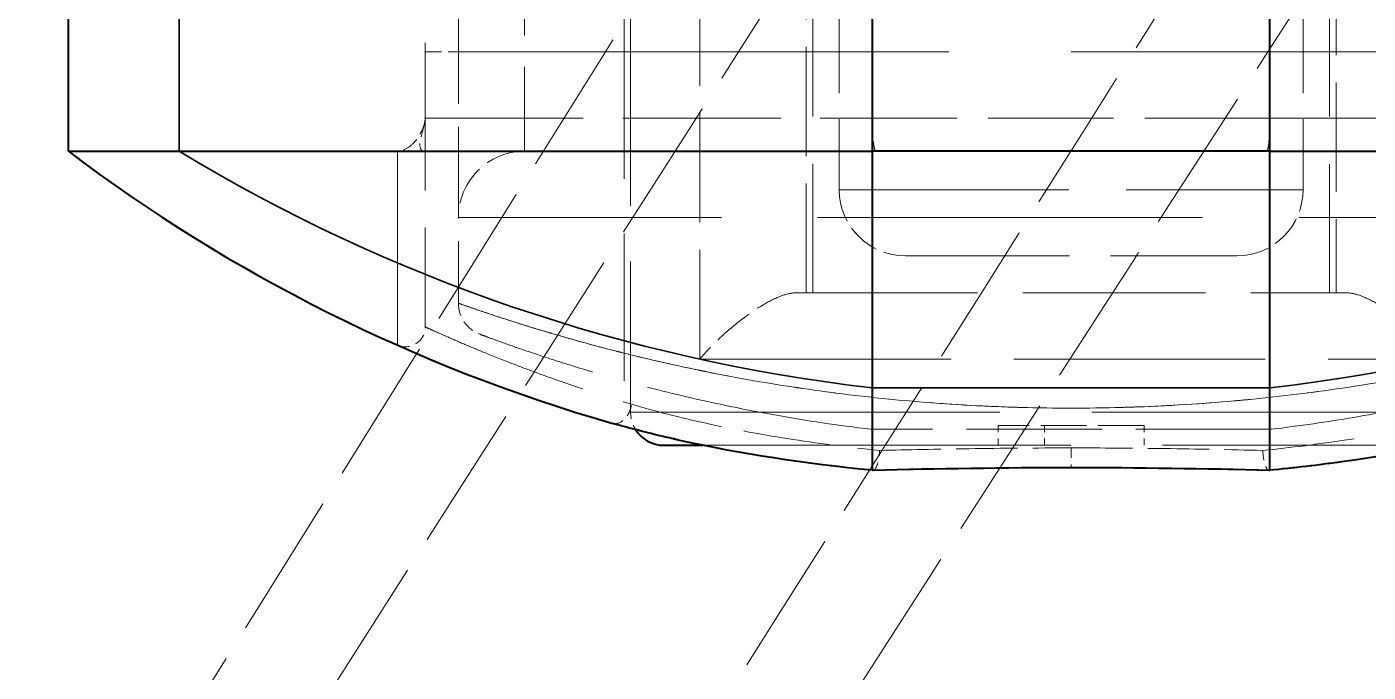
# Model space of a CAD drawing. Header units: millimetres. Extents: x 0 to 2523, y 0 to 1782.
# Drawn here: x 854.26 to 874.51, y 1362.9 to 1372.64 of the extents above; entities that cross this region are included whole.
import ezdxf

# ---------------------------------------------------------------- set-up
doc = ezdxf.new("R2010")
doc.units = ezdxf.units.MM
doc.header["$LTSCALE"] = 3
doc.linetypes.add('DASHED', pattern=[0.2067, 0.1654, -0.0413])
for name, color, linetype, lineweight in [('가려진 것(ISO)', 2, 'DASHED', 18), ('가려진 좁은 것(ISO)', 2, 'DASHED', 18), ('가시적인 것(ISO)', 3, 'Continuous', 40), ('가시적인 좁은 것(ISO)', 3, 'Continuous', 35)]:
    doc.layers.add(name, color=color, linetype=linetype, lineweight=lineweight)

msp = doc.modelspace()

# ---------------------------------------------------------------- linework, layer by layer
at = {"layer": '가려진 것(ISO)', "ltscale": 6.645207}
msp.add_line((863.2766, 1377.7639), (863.2766, 1367.2972), dxfattribs=at)
at = {"layer": '가려진 것(ISO)', "ltscale": 5.801961}
for p, q in [((866.1266, 1377.7639), (866.1266, 1368.6254)), ((873.9266, 1377.7639), (873.9266, 1368.6254))]:
    msp.add_line(p, q, dxfattribs=at)
at = {"layer": '가려진 것(ISO)', "ltscale": 6.793318}
msp.add_line((863.3766, 1377.5254), (863.3766, 1366.8254), dxfattribs=at)
at = {"layer": '가려진 것(ISO)', "ltscale": 4.48956}
msp.add_line((860.2766, 1375.183), (860.2766, 1368.1116), dxfattribs=at)
at = {"layer": '가려진 것(ISO)', "ltscale": 3.174394}
for p, q in [((866.5266, 1375.183), (866.5266, 1370.183)), ((873.5266, 1375.183), (873.5266, 1370.183))]:
    msp.add_line(p, q, dxfattribs=at)
at = {"layer": '가려진 것(ISO)', "ltscale": 3.325855}
for p, q in [((866.0266, 1368.6254), (866.0266, 1373.8639)), ((874.0266, 1373.8639), (874.0266, 1368.6254))]:
    msp.add_line(p, q, dxfattribs=at)
at = {"layer": '가려진 것(ISO)', "ltscale": 2.789829}
msp.add_line((860.7766, 1372.8639), (860.7766, 1368.4696), dxfattribs=at)
at = {"layer": '가려진 것(ISO)', "ltscale": 4.986384}
msp.add_line((867.5266, 1369.183), (872.5266, 1369.183), dxfattribs=at)
at = {"layer": '가려진 것(ISO)', "ltscale": 5.550123}
msp.add_line((865.8573, 1368.6254), (874.1959, 1368.6254), dxfattribs=at)
at = {"layer": '가려진 것(ISO)', "ltscale": 0.19037}
for p, q in [((868.9266, 1366.3254), (868.9266, 1366.6254)), ((869.6266, 1366.3254), (869.6266, 1366.6254)), ((871.1266, 1366.3254), (871.1266, 1366.6254))]:
    msp.add_line(p, q, dxfattribs=at)
at = {"layer": '가려진 것(ISO)', "ltscale": 1.396677}
msp.add_line((871.1266, 1366.6254), (868.9266, 1366.6254), dxfattribs=at)
at = {"layer": '가려진 것(ISO)', "ltscale": 11.188352}
msp.add_line((864.4689, 1366.3254), (875.5832, 1366.3254), dxfattribs=at)
at = {"layer": '가려진 것(ISO)', "ltscale": 1.21262}
msp.add_arc((861.7766, 1369.7639), 1, 90, 180, dxfattribs=at)
at = {"layer": '가려진 것(ISO)', "ltscale": 0.997197}
for centre, start, end in [((867.5266, 1370.183), 180, 270), ((872.5266, 1370.183), 270, 0)]:
    msp.add_arc(centre, 1, start, end, dxfattribs=at)
at = {"layer": '가려진 것(ISO)', "ltscale": 0.384917}
msp.add_arc((861.2766, 1368.4696), 0.5, 180, 249.49092, dxfattribs=at)
at = {"layer": '가려진 것(ISO)', "ltscale": 0.378595}
msp.add_arc((859.9766, 1368.1116), 0.3, 246.08347, 0, dxfattribs=at)
at = {"layer": '가려진 것(ISO)', "ltscale": 0.176455}
msp.add_arc((863.8766, 1366.8254), 0.5, 180, 211.86607, dxfattribs=at)
at = {"layer": '가려진 것(ISO)', "ltscale": 0.163273}
msp.add_ellipse((859.9601, 1370.7639), major_axis=(0.3165, 0), ratio=0.00001, start_param=5.877855, end_param=6.2826037, dxfattribs=at)
at = {"layer": '가려진 것(ISO)', "ltscale": 4.440121}
for points, weights in [([(866.0266, 1377.1139), (765.9524, 1217.0563), (866.0266, 1373.8639)], [2.18606992019, 2.18606992019, 1.55453860991]), ([(874.0266, 1373.8639), (773.0279, 1217.0563), (874.0266, 1377.1139)], [1.55453860991, 2.18606992019, 2.18606992019])]:
    msp.add_rational_spline(points, weights, degree=2, dxfattribs=at)
at = {"layer": '가려진 것(ISO)', "ltscale": 0.513669}
msp.add_open_spline([(860.2755, 1371.2639), (860.272, 1371.2127), (860.2594, 1371.1584), (860.2279, 1371.0771), (860.2154, 1371.0507), (860.1802, 1370.9869), (860.1553, 1370.951), (860.0873, 1370.8712), (860.0404, 1370.8311), (859.944, 1370.7773), (859.8975, 1370.7639), (859.8549, 1370.7639)], degree=3, knots=[-0.070781201, -0.070781201, -0.070781201, -0.070781201, -0.055461964, -0.055461964, -0.047642977, -0.047642977, -0.035476886, -0.035476886, -0.017217394, -0.017217394, -0.000001042, -0.000001042, -0.000001042, -0.000001042], dxfattribs=at)
at = {"layer": '가려진 것(ISO)', "ltscale": 0.584265}
msp.add_open_spline([(860.2755, 1371.2639), (860.2737, 1371.237), (860.2696, 1371.2105), (860.2592, 1371.1573), (860.2526, 1371.1303), (860.2323, 1371.0518), (860.217, 1371.0002), (860.1973, 1370.9069), (860.1903, 1370.8519), (860.2135, 1370.779), (860.2341, 1370.7639), (860.251, 1370.7639)], degree=3, knots=[0.000001, 0.000001, 0.000001, 0.000001, 0.008116123, 0.008116123, 0.017280138, 0.017280138, 0.036812418, 0.036812418, 0.056177073, 0.056177073, 0.072028344, 0.072028344, 0.072028344, 0.072028344], dxfattribs=at)
at = {"layer": '가려진 것(ISO)', "ltscale": 0.499799}
msp.add_open_spline([(867.0266, 1371.2639), (867.0266, 1371.1993), (867.0278, 1371.1344), (867.0303, 1371.0739), (867.0328, 1371.0134), (867.0365, 1370.9575), (867.0412, 1370.9108), (867.0459, 1370.8642), (867.0515, 1370.8269), (867.0576, 1370.8019), (867.0637, 1370.7768), (867.0704, 1370.7639), (867.077, 1370.7639)], degree=3, knots=[0, 0, 0, 0, 0.25, 0.25, 0.25, 0.5, 0.5, 0.5, 0.75, 0.75, 0.75, 1, 1, 1, 1], dxfattribs=at)
at = {"layer": '가려진 것(ISO)', "ltscale": 0.499819}
msp.add_open_spline([(872.9762, 1370.7639), (872.9763, 1370.7639), (872.9764, 1370.7639), (872.9832, 1370.7644), (872.9899, 1370.7779), (873.002, 1370.8289), (873.0074, 1370.8653), (873.0165, 1370.9563), (873.0202, 1371.0102), (873.024, 1371.1011), (873.025, 1371.134), (873.0263, 1371.1994), (873.0266, 1371.2316), (873.0266, 1371.2639)], degree=3, knots=[-0.000365871, -0.000365871, -0.000365871, -0.000365871, 0, 0, 0.019901046, 0.019901046, 0.039258889, 0.039258889, 0.058579585, 0.058579585, 0.068886192, 0.068886192, 0.078580299, 0.078580299, 0.078580299, 0.078580299], dxfattribs=at)
at = {"layer": '가려진 것(ISO)', "ltscale": 1.243258}
for points, knots in [([(865.8573, 1368.6254), (865.8526, 1368.6254), (865.8478, 1368.6252), (865.7882, 1368.6227), (865.7236, 1368.607), (865.5687, 1368.5492), (865.478, 1368.5039), (865.2637, 1368.3784), (865.1393, 1368.2918), (864.9109, 1368.1136), (864.8051, 1368.0219), (864.6042, 1367.8306), (864.509, 1367.73), (864.423, 1367.6283), (864.4218, 1367.6268), (864.4205, 1367.6254)], [-0.19610765, -0.19610765, -0.19610765, -0.19610765, -0.19355647, -0.19355647, -0.16478853, -0.16478853, -0.13089559, -0.13089559, -0.08571649, -0.08571649, -0.04378836, -0.04378836, 0, 0, 0.00064711, 0.00064711, 0.00064711, 0.00064711]), ([(874.1959, 1368.6254), (874.2006, 1368.6254), (874.2053, 1368.6252), (874.265, 1368.6227), (874.3295, 1368.607), (874.4845, 1368.5492), (874.5751, 1368.5039), (874.7895, 1368.3784), (874.9139, 1368.2918), (875.1422, 1368.1136), (875.2481, 1368.0219), (875.4489, 1367.8306), (875.5442, 1367.73), (875.6301, 1367.6283), (875.6314, 1367.6268), (875.6326, 1367.6254)], [0.20963423, 0.20963423, 0.20963423, 0.20963423, 0.21275224, 0.21275224, 0.24791191, 0.24791191, 0.28933525, 0.28933525, 0.34455235, 0.34455235, 0.39579616, 0.39579616, 0.44931352, 0.44931352, 0.45010441, 0.45010441, 0.45010441, 0.45010441])]:
    msp.add_open_spline(points, degree=3, knots=knots, dxfattribs=at)
at = {"layer": '가려진 것(ISO)', "ltscale": 6.926021}
msp.add_open_spline([(867.0036, 1366.5667), (866.504, 1366.6264), (866.0309, 1366.6977), (865.5767, 1366.7783), (865.1225, 1366.8589), (864.6873, 1366.9492), (864.2917, 1367.0406), (863.8961, 1367.132), (863.5401, 1367.2242), (863.2296, 1367.3101), (862.9192, 1367.3961), (862.6543, 1367.4756), (862.4294, 1367.5458), (862.2046, 1367.6161), (862.0197, 1367.6771), (861.8657, 1367.7292), (861.7117, 1367.7813), (861.5885, 1367.8245), (861.4893, 1367.8598), (861.39, 1367.8951), (861.3148, 1367.9225), (861.2578, 1367.9434), (861.2009, 1367.9643), (861.1621, 1367.9787), (861.1372, 1367.988), (861.1123, 1367.9972), (861.1014, 1368.0013), (861.1014, 1368.0013)], degree=3, knots=[0, 0, 0, 0, 0.1111111, 0.1111111, 0.1111111, 0.2222222, 0.2222222, 0.2222222, 0.3333333, 0.3333333, 0.3333333, 0.4444444, 0.4444444, 0.4444444, 0.5555556, 0.5555556, 0.5555556, 0.6666667, 0.6666667, 0.6666667, 0.7777778, 0.7777778, 0.7777778, 0.8888889, 0.8888889, 0.8888889, 1, 1, 1, 1], dxfattribs=at)
at = {"layer": '가려진 것(ISO)', "ltscale": 6.925572}
msp.add_open_spline([(873.0495, 1366.5666), (873.4802, 1366.6181), (873.8957, 1366.6789), (874.2956, 1366.7469), (874.6956, 1366.8149), (875.0799, 1366.8901), (875.4427, 1366.9691), (875.8055, 1367.048), (876.1469, 1367.1306), (876.4627, 1367.2131), (876.7784, 1367.2955), (877.0686, 1367.3778), (877.3299, 1367.456), (877.5913, 1367.5342), (877.8238, 1367.6083), (878.0261, 1367.6752), (878.2283, 1367.7421), (878.4002, 1367.8018), (878.538, 1367.8506), (878.6758, 1367.8995), (878.7795, 1367.9375), (878.8479, 1367.9627), (878.9164, 1367.988), (878.9495, 1368.0005), (878.9533, 1368.0019)], degree=3, knots=[0, 0, 0, 0, 0.125, 0.125, 0.125, 0.25, 0.25, 0.25, 0.375, 0.375, 0.375, 0.5, 0.5, 0.5, 0.625, 0.625, 0.625, 0.75, 0.75, 0.75, 0.875, 0.875, 0.875, 1, 1, 1, 1], dxfattribs=at)
at = {"layer": '가려진 것(ISO)', "ltscale": 4.123487}
msp.add_open_spline([(873.0495, 1366.5667), (873.0453, 1366.5667), (873.0389, 1366.5667), (873.0092, 1366.5667), (872.9731, 1366.5667), (872.9309, 1366.5667), (872.8832, 1366.5667), (872.8295, 1366.5667), (872.7692, 1366.5667), (872.7021, 1366.5667), (872.6279, 1366.5667), (872.5473, 1366.5667), (872.4605, 1366.5667), (872.3656, 1366.5667), (872.2628, 1366.5667), (872.1518, 1366.5667), (872.0326, 1366.5667), (871.905, 1366.5667), (871.7689, 1366.5667), (871.6241, 1366.5667), (871.4707, 1366.5667), (871.3087, 1366.5667), (871.1381, 1366.5667), (870.959, 1366.5667), (870.7717, 1366.5667), (870.5757, 1366.5667), (870.373, 1366.5667), (870.1652, 1366.5667), (869.9543, 1366.5667), (869.742, 1366.5667), (869.5302, 1366.5667), (869.3208, 1366.5667), (869.1155, 1366.5667), (868.9161, 1366.5667), (868.7245, 1366.5667), (868.5421, 1366.5667), (868.3706, 1366.5667), (868.2115, 1366.5667), (868.0657, 1366.5667), (867.9322, 1366.5667), (867.8105, 1366.5667), (867.6998, 1366.5667), (867.5993, 1366.5667), (867.5088, 1366.5667), (867.4257, 1366.5667), (867.3499, 1366.5667), (867.282, 1366.5667), (867.2217, 1366.5667), (867.1683, 1366.5667), (867.1212, 1366.5667), (867.0797, 1366.5667), (867.044, 1366.5667), (867.0146, 1366.5666), (867.0036, 1366.5667), (867.0036, 1366.5667)], degree=3, dxfattribs=at)
at = {"layer": '가려진 것(ISO)', "ltscale": 0.297944}
msp.add_open_spline([(867.0355, 1365.9474), (867.0492, 1365.9479), (867.0632, 1365.9589), (867.0757, 1365.9794), (867.0909, 1366.0045), (867.1043, 1366.0423), (867.1144, 1366.0891), (867.1245, 1366.1359), (867.1312, 1366.1915), (867.1337, 1366.2476)], degree=3, knots=[0.0595267, 0.0595267, 0.0595267, 0.0595267, 0.33333333, 0.33333333, 0.33333333, 0.66666667, 0.66666667, 0.66666667, 1, 1, 1, 1], dxfattribs=at)
at = {"layer": '가려진 것(ISO)', "ltscale": 0.297934}
msp.add_open_spline([(872.9195, 1366.2476), (872.9218, 1366.1915), (872.9284, 1366.1358), (872.9385, 1366.0891), (872.9486, 1366.0423), (872.9621, 1366.0045), (872.9774, 1365.9794), (872.99, 1365.9589), (873.004, 1365.9479), (873.0176, 1365.9474)], degree=3, knots=[0, 0, 0, 0, 0.33333333, 0.33333333, 0.33333333, 0.66666667, 0.66666667, 0.66666667, 0.94044837, 0.94044837, 0.94044837, 0.94044837], dxfattribs=at)
at = {"layer": '가려진 것(ISO)', "ltscale": 0.000331076}
msp.add_open_spline([(867.0266, 1365.9485), (867.0267, 1365.9485), (867.0268, 1365.9485), (867.0268, 1365.9484)], degree=3, dxfattribs=at)
at = {"layer": '가려진 것(ISO)', "ltscale": 0.000281653}
msp.add_open_spline([(873.0264, 1365.9484), (873.0264, 1365.9485), (873.0265, 1365.9485), (873.0265, 1365.9485)], degree=3, dxfattribs=at)
at = {"layer": '가려진 좁은 것(ISO)', "ltscale": 3.809293}
msp.add_line((861.7766, 1376.7639), (861.7766, 1370.7639), dxfattribs=at)
at = {"layer": '가려진 좁은 것(ISO)', "ltscale": 3.325855}
msp.add_line((864.4205, 1367.6254), (864.4205, 1372.8639), dxfattribs=at)
at = {"layer": '가려진 좁은 것(ISO)', "ltscale": 0.498548}
msp.add_line((860.2766, 1372.2639), (860.7766, 1372.2639), dxfattribs=at)
at = {"layer": '가려진 좁은 것(ISO)', "ltscale": 14.916949}
msp.add_line((860.7766, 1372.2639), (879.2766, 1372.2639), dxfattribs=at)
at = {"layer": '가려진 좁은 것(ISO)', "ltscale": 3.809296}
msp.add_line((873.0266, 1371.2639), (867.0266, 1371.2639), dxfattribs=at)
at = {"layer": '가려진 좁은 것(ISO)', "ltscale": 7.355736}
msp.add_line((859.8549, 1370.7639), (859.8549, 1367.8373), dxfattribs=at)
at = {"layer": '가려진 좁은 것(ISO)', "ltscale": 6.980978}
msp.add_line((866.5266, 1370.183), (873.5266, 1370.183), dxfattribs=at)
at = {"layer": '가려진 좁은 것(ISO)', "ltscale": 11.715744}
msp.add_line((879.2766, 1369.7639), (860.7766, 1369.7639), dxfattribs=at)
at = {"layer": '가려진 좁은 것(ISO)', "ltscale": 7.647462}
msp.add_line((864.4205, 1367.6254), (875.6326, 1367.6254), dxfattribs=at)
at = {"layer": '가려진 좁은 것(ISO)', "ltscale": 11.230227}
msp.add_line((863.3766, 1366.8254), (876.6766, 1366.8254), dxfattribs=at)
at = {"layer": '가려진 좁은 것(ISO)', "ltscale": 0.335054}
msp.add_ellipse((863.1882, 1366.9449), major_axis=(-0.0828, -0.2884), ratio=0.6658707, start_param=0, end_param=1.7596167, dxfattribs=at)
at = {"layer": '가려진 좁은 것(ISO)', "ltscale": 0.299089}
msp.add_ellipse((870.0278, 1366.2854), major_axis=(0, -0.3), ratio=0.0001228, start_param=4.712389, end_param=6.2831853, dxfattribs=at)
at = {"layer": '가려진 좁은 것(ISO)', "ltscale": 4.808495}
msp.add_open_spline([(860.2755, 1371.2639), (860.6156, 1371.2639), (861.4495, 1371.2639), (862.9217, 1371.2639), (864.8209, 1371.2639), (866.2438, 1371.2639), (867.0266, 1371.2639)], degree=3, knots=[0, 0, 0, 0, 0.1760545, 0.416339, 0.6834329, 1, 1, 1, 1], dxfattribs=at)
at = {"layer": '가려진 좁은 것(ISO)', "ltscale": 4.808488}
msp.add_open_spline([(873.0266, 1371.2639), (873.2326, 1371.2639), (873.4378, 1371.2639), (873.642, 1371.2639), (874.2607, 1371.2639), (874.8705, 1371.2639), (875.4654, 1371.2639), (876.0487, 1371.2639), (876.6177, 1371.2639), (877.1686, 1371.2639), (877.256, 1371.2639), (877.343, 1371.2639), (877.4295, 1371.2639), (877.8714, 1371.2639), (878.3008, 1371.2639), (878.7157, 1371.2639), (878.9708, 1371.2639), (879.2204, 1371.2639), (879.464, 1371.2639), (879.5697, 1371.2639), (879.6742, 1371.2639), (879.7776, 1371.2639)], degree=3, knots=[0.00000121, 0.00000121, 0.00000121, 0.00000121, 0.08329846, 0.08329846, 0.08329846, 0.33567302, 0.33567302, 0.33567302, 0.58314297, 0.58314297, 0.58314297, 0.62242524, 0.62242524, 0.62242524, 0.82308864, 0.82308864, 0.82308864, 0.94647487, 0.94647487, 0.94647487, 1, 1, 1, 1], dxfattribs=at)
at = {"layer": '가려진 좁은 것(ISO)', "ltscale": 11.800974}
msp.add_open_spline([(879.2766, 1368.4695), (879.2766, 1368.4694), (879.2264, 1368.4516), (879.1245, 1368.4163), (879.0227, 1368.381), (878.8691, 1368.3282), (878.6635, 1368.2608), (878.4579, 1368.1934), (878.1997, 1368.1115), (877.8942, 1368.0213), (877.5887, 1367.9311), (877.2359, 1367.8327), (876.8456, 1367.734), (876.4552, 1367.6353), (876.0275, 1367.5363), (875.5716, 1367.4437), (875.1158, 1367.3511), (874.632, 1367.2648), (874.1282, 1367.1899), (873.6245, 1367.115), (873.1009, 1367.0513), (872.5637, 1367.0023), (872.0265, 1366.9532), (871.4757, 1366.9187), (870.9189, 1366.9009), (870.3621, 1366.8831), (869.7992, 1366.882), (869.2397, 1366.8978), (868.6803, 1366.9135), (868.1241, 1366.9462), (867.5794, 1366.9942), (867.0348, 1367.0421), (866.5016, 1367.1053), (865.9879, 1367.1806), (865.4741, 1367.2559), (864.98, 1367.3432), (864.5229, 1367.4353), (864.0658, 1367.5274), (863.6459, 1367.6243), (863.2792, 1367.716), (862.9125, 1367.8077), (862.5981, 1367.8941), (862.3321, 1367.9708), (862.0661, 1368.0475), (861.8481, 1368.1144), (861.667, 1368.1716), (861.4858, 1368.2288), (861.3416, 1368.2763), (861.2258, 1368.315), (861.1101, 1368.3538), (861.0227, 1368.3837), (860.9568, 1368.4066), (860.8908, 1368.4294), (860.8462, 1368.4451), (860.8176, 1368.4551), (860.789, 1368.4652), (860.7766, 1368.4696), (860.7766, 1368.4696)], degree=3, knots=[0, 0, 0, 0, 0.0526316, 0.0526316, 0.0526316, 0.1052632, 0.1052632, 0.1052632, 0.1578947, 0.1578947, 0.1578947, 0.2105263, 0.2105263, 0.2105263, 0.2631579, 0.2631579, 0.2631579, 0.3157895, 0.3157895, 0.3157895, 0.3684211, 0.3684211, 0.3684211, 0.4210526, 0.4210526, 0.4210526, 0.4736842, 0.4736842, 0.4736842, 0.5263158, 0.5263158, 0.5263158, 0.5789474, 0.5789474, 0.5789474, 0.6315789, 0.6315789, 0.6315789, 0.6842105, 0.6842105, 0.6842105, 0.7368421, 0.7368421, 0.7368421, 0.7894737, 0.7894737, 0.7894737, 0.8421053, 0.8421053, 0.8421053, 0.8947368, 0.8947368, 0.8947368, 0.9473684, 0.9473684, 0.9473684, 1, 1, 1, 1], dxfattribs=at)
at = {"layer": '가려진 좁은 것(ISO)', "ltscale": 11.800929}
msp.add_open_spline([(860.7766, 1368.4696), (860.7766, 1368.4696), (860.8263, 1368.4519), (860.9271, 1368.4169), (860.9286, 1368.4163), (860.9301, 1368.4158), (860.9317, 1368.4153), (861.0325, 1368.3803), (861.1831, 1368.3285), (861.3833, 1368.2629), (861.3894, 1368.2609), (861.3955, 1368.2589), (861.4017, 1368.2569), (861.6018, 1368.1914), (861.8501, 1368.1127), (862.1412, 1368.0266), (862.1547, 1368.0226), (862.1683, 1368.0186), (862.182, 1368.0145), (862.4724, 1367.9291), (862.8039, 1367.8367), (863.1685, 1367.7439), (863.1914, 1367.7381), (863.2145, 1367.7323), (863.2377, 1367.7264), (863.6005, 1367.6351), (863.9948, 1367.5438), (864.4148, 1367.4573), (864.4484, 1367.4504), (864.4822, 1367.4435), (864.5162, 1367.4367), (864.9334, 1367.3524), (865.3751, 1367.2733), (865.8381, 1367.2029), (865.8833, 1367.1961), (865.9287, 1367.1893), (865.9743, 1367.1826), (866.4338, 1367.1151), (866.9134, 1367.0565), (867.4061, 1367.01), (867.4631, 1367.0046), (867.5203, 1366.9994), (867.5777, 1366.9943), (868.0652, 1366.9514), (868.5647, 1366.9204), (869.0701, 1366.903), (869.1381, 1366.9007), (869.2063, 1366.8986), (869.2745, 1366.8968), (869.7728, 1366.8834), (870.2762, 1366.8832), (870.779, 1366.8968), (870.8563, 1366.8989), (870.9337, 1366.9013), (871.011, 1366.904), (871.5049, 1366.9215), (871.9972, 1366.9521), (872.4815, 1366.9949), (872.5657, 1367.0023), (872.6497, 1367.0101), (872.7334, 1367.0183), (873.2064, 1367.0644), (873.6704, 1367.122), (874.118, 1367.1884), (874.205, 1367.2013), (874.2914, 1367.2145), (874.377, 1367.2281), (874.8102, 1367.2965), (875.2258, 1367.3728), (875.6164, 1367.4528), (875.7008, 1367.4701), (875.784, 1367.4876), (875.8659, 1367.5052), (876.2386, 1367.5851), (876.586, 1367.6677), (876.9038, 1367.7488), (876.9796, 1367.7682), (877.0537, 1367.7874), (877.1261, 1367.8065), (877.4239, 1367.8852), (877.6927, 1367.9615), (877.9304, 1368.032), (877.9927, 1368.0505), (878.0529, 1368.0686), (878.1109, 1368.0863), (878.3282, 1368.1524), (878.5156, 1368.2123), (878.6728, 1368.2638), (878.7178, 1368.2786), (878.7603, 1368.2927), (878.8003, 1368.306), (878.9373, 1368.3517), (879.0452, 1368.3889), (879.1237, 1368.416), (879.148, 1368.4245), (879.1695, 1368.432), (879.1881, 1368.4384), (879.2468, 1368.459), (879.2765, 1368.4695), (879.2765, 1368.4696)], degree=3, knots=[0, 0, 0, 0, 0.0588235, 0.0588235, 0.0588235, 0.0597082, 0.0597082, 0.0597082, 0.1176471, 0.1176471, 0.1176471, 0.1194131, 0.1194131, 0.1194131, 0.1764706, 0.1764706, 0.1764706, 0.1791178, 0.1791178, 0.1791178, 0.2352941, 0.2352941, 0.2352941, 0.2388317, 0.2388317, 0.2388317, 0.2941176, 0.2941176, 0.2941176, 0.2985477, 0.2985477, 0.2985477, 0.3529412, 0.3529412, 0.3529412, 0.3582503, 0.3582503, 0.3582503, 0.4117647, 0.4117647, 0.4117647, 0.4179581, 0.4179581, 0.4179581, 0.4705882, 0.4705882, 0.4705882, 0.4776709, 0.4776709, 0.4776709, 0.5294118, 0.5294118, 0.5294118, 0.5373762, 0.5373762, 0.5373762, 0.5882353, 0.5882353, 0.5882353, 0.5970758, 0.5970758, 0.5970758, 0.6470588, 0.6470588, 0.6470588, 0.6567732, 0.6567732, 0.6567732, 0.7058824, 0.7058824, 0.7058824, 0.7164878, 0.7164878, 0.7164878, 0.7647059, 0.7647059, 0.7647059, 0.7762063, 0.7762063, 0.7762063, 0.8235294, 0.8235294, 0.8235294, 0.8359272, 0.8359272, 0.8359272, 0.8823529, 0.8823529, 0.8823529, 0.8956448, 0.8956448, 0.8956448, 0.9411765, 0.9411765, 0.9411765, 0.9553208, 0.9553208, 0.9553208, 1, 1, 1, 1], dxfattribs=at)
at = {"layer": '가려진 좁은 것(ISO)', "ltscale": 5.155973}
msp.add_open_spline([(860.2766, 1368.1116), (860.2766, 1368.1116), (860.2885, 1368.1061), (860.3115, 1368.0956), (860.3346, 1368.0852), (860.3686, 1368.0698), (860.4132, 1368.0496), (860.4579, 1368.0295), (860.5136, 1368.0046), (860.5774, 1367.9766), (860.6412, 1367.9486), (860.7126, 1367.9174), (860.7945, 1367.8823), (860.8764, 1367.8472), (860.9687, 1367.8082), (861.0774, 1367.7632), (861.186, 1367.7183), (861.3113, 1367.6674), (861.456, 1367.6106), (861.6007, 1367.5537), (861.7646, 1367.4908), (861.9518, 1367.4221), (862.1389, 1367.3533), (862.3492, 1367.2787), (862.5879, 1367.1986), (862.8266, 1367.1186), (863.0938, 1367.0332), (863.3923, 1366.9449)], degree=3, knots=[0, 0, 0, 0, 0.1111111, 0.1111111, 0.1111111, 0.2222222, 0.2222222, 0.2222222, 0.3333333, 0.3333333, 0.3333333, 0.4444444, 0.4444444, 0.4444444, 0.5555556, 0.5555556, 0.5555556, 0.6666667, 0.6666667, 0.6666667, 0.7777778, 0.7777778, 0.7777778, 0.8888889, 0.8888889, 0.8888889, 1, 1, 1, 1], dxfattribs=at)
at = {"layer": '가려진 좁은 것(ISO)', "ltscale": 2.804449}
msp.add_open_spline([(863.3923, 1366.9449), (863.7463, 1366.8402), (864.1248, 1366.7436), (864.5163, 1366.6573), (864.9079, 1366.5709), (865.3113, 1366.4948), (865.7458, 1366.4262), (866.1803, 1366.3577), (866.6465, 1366.2968), (867.1336, 1366.2476)], degree=3, knots=[0, 0, 0, 0, 0.33333333, 0.33333333, 0.33333333, 0.66666667, 0.66666667, 0.66666667, 1, 1, 1, 1], dxfattribs=at)
at = {"layer": '가려진 좁은 것(ISO)', "ltscale": 2.804451}
msp.add_open_spline([(872.9195, 1366.2476), (873.3401, 1366.2901), (873.7657, 1366.3433), (874.1867, 1366.4075), (874.6076, 1366.4717), (875.0242, 1366.5469), (875.4388, 1366.6359), (875.8534, 1366.725), (876.2656, 1366.828), (876.6608, 1366.9449)], degree=3, knots=[0, 0, 0, 0, 0.33333333, 0.33333333, 0.33333333, 0.66666667, 0.66666667, 0.66666667, 0.99999998, 0.99999998, 0.99999998, 0.99999998], dxfattribs=at)
at = {"layer": '가려진 좁은 것(ISO)', "ltscale": 1.86565}
msp.add_open_spline([(867.1336, 1366.2476), (867.5527, 1366.2578), (868.4574, 1366.2768), (869.4871, 1366.2854), (870.0278, 1366.2854)], degree=3, dxfattribs=at)
at = {"layer": '가려진 좁은 것(ISO)', "ltscale": 1.86414}
msp.add_open_spline([(870.0278, 1366.2854), (870.4823, 1366.2854), (870.9545, 1366.2824), (871.4386, 1366.2759), (871.9228, 1366.2695), (872.419, 1366.2597), (872.9195, 1366.2476)], degree=3, knots=[0.00000001, 0.00000001, 0.00000001, 0.00000001, 0.5, 0.5, 0.5, 1, 1, 1, 1], dxfattribs=at)
at = {"layer": '가려진 좁은 것(ISO)'}
for points in [[(867.0266, 1365.9485), (867.0266, 1365.9485), (867.0266, 1365.9485), (867.0266, 1365.9485)], [(873.0265, 1365.9485), (873.0265, 1365.9485), (873.0266, 1365.9485), (873.0266, 1365.9485)]]:
    msp.add_open_spline(points, degree=3, dxfattribs=at)
at = {"layer": '가시적인 것(ISO)'}
for p, q in [((854.8891, 1370.7639), (854.8891, 1373.033)), ((867.0266, 1370.7639), (867.0266, 1373.033)), ((873.0266, 1370.7639), (873.0266, 1373.033)), ((873.0266, 1370.7639), (867.0266, 1370.7639)), ((867.0266, 1367.1923), (867.0266, 1370.7639)), ((873.0266, 1367.1923), (873.0266, 1370.7639)), ((867.0266, 1365.9484), (867.0266, 1367.1923)), ((873.0266, 1365.9484), (873.0266, 1367.1923)), ((863.8766, 1366.3254), (864.4689, 1366.3254))]:
    msp.add_line(p, q, dxfattribs=at)
for centre, radius, start, end in [((870.0266, 1390.773), 25.09, 232.89146, 253.98716), ((863.8766, 1366.8254), 0.5, 211.86607, 270)]:
    msp.add_arc(centre, radius, start, end, dxfattribs=at)
for points, knots in [([(854.8891, 1370.7639), (854.9448, 1370.7639), (855.0284, 1370.7639), (855.4471, 1370.7639), (855.6215, 1370.7639), (856.0401, 1370.7639), (856.2844, 1370.7639), (856.563, 1370.7639)], [-0.79418282, -0.79418282, -0.79418282, -0.79418282, -0.39706048, -0.39706048, -0.1985164, -0.1985164, -0.000001, -0.000001, -0.000001, -0.000001]), ([(856.563, 1370.7639), (857.0665, 1370.7639), (857.6668, 1370.7639), (859.0658, 1370.7639), (859.8624, 1370.7639), (861.1978, 1370.7639), (861.6656, 1370.7639), (862.8879, 1370.7639), (863.6667, 1370.7639), (864.8925, 1370.7639), (865.3091, 1370.7639), (866.1583, 1370.7639), (866.5899, 1370.7639), (867.0266, 1370.7639)], [-1.4373876, -1.4373876, -1.4373876, -1.4373876, -1.077998, -1.077998, -0.718291, -0.718291, -0.538642, -0.538642, -0.2691978, -0.2691978, -0.1345178, -0.1345178, -0.000001, -0.000001, -0.000001, -0.000001]), ([(873.0266, 1370.7639), (873.4632, 1370.7639), (873.8949, 1370.7639), (874.744, 1370.7639), (875.1607, 1370.7639), (876.3865, 1370.7639), (877.1652, 1370.7639), (878.3875, 1370.7639), (878.8553, 1370.7639), (880.1907, 1370.7639), (880.9873, 1370.7639), (882.3863, 1370.7639), (882.9867, 1370.7639), (883.4901, 1370.7639)], [-1.4345196, -1.4345196, -1.4345196, -1.4345196, -1.3002693, -1.3002693, -1.1658564, -1.1658564, -0.8969451, -0.8969451, -0.7176518, -0.7176518, -0.3586651, -0.3586651, -0.000001, -0.000001, -0.000001, -0.000001]), ([(867.0323, 1365.9474), (866.0109, 1366.0468), (865.032, 1366.1989), (863.7934, 1366.4715), (863.4386, 1366.5609), (863.1054, 1366.6565)], [0, 0, 0, 0, 0.32177369, 0.32177369, 0.45994357, 0.45994357, 0.45994357, 0.45994357]), ([(876.9477, 1366.6565), (876.1202, 1366.4191), (875.1495, 1366.2186), (873.7549, 1366.0261), (873.3911, 1365.9834), (873.0209, 1365.9474)], [0, 0, 0, 0, 0.34312454, 0.34312454, 0.45974379, 0.45974379, 0.45974379, 0.45974379])]:
    msp.add_open_spline(points, degree=3, knots=knots, dxfattribs=at)
for points in [[(870.0278, 1365.9854), (869.0187, 1365.9854), (867.9983, 1365.97), (867.0355, 1365.9473)], [(873.0177, 1365.9473), (872.0556, 1365.97), (871.0361, 1365.9854), (870.0278, 1365.9854)], [(867.0268, 1365.9484), (867.0297, 1365.9476), (867.0326, 1365.9473), (867.0355, 1365.9474)], [(873.0176, 1365.9474), (873.0206, 1365.9473), (873.0235, 1365.9476), (873.0264, 1365.9484)]]:
    msp.add_open_spline(points, degree=3, dxfattribs=at)
at = {"layer": '가시적인 좁은 것(ISO)'}
for p, q in [((856.563, 1370.7639), (856.563, 1373.033)), ((873.0266, 1367.1923), (867.0266, 1367.1923))]:
    msp.add_line(p, q, dxfattribs=at)
for centre, major_axis, ratio, start_param, end_param in [((870.0266, 1390.9919), (-25.09, 0), 0.9554249, 1.0043829, 1.45094), ((870.0266, 1390.9919), (-25.09, 0), 0.9554249, 1.6906526, 2.1372097), ((870.0278, 1366.2854), (0, -0.3), 0.0001228, 0, 0.0910911)]:
    msp.add_ellipse(centre, major_axis=major_axis, ratio=ratio, start_param=start_param, end_param=end_param, dxfattribs=at)
for points, knots in [([(863.1054, 1366.6565), (863.4782, 1366.5495), (863.8736, 1366.4517), (864.2828, 1366.3644), (864.3511, 1366.3498), (864.4199, 1366.3355), (864.4892, 1366.3215), (864.8343, 1366.2515), (865.1909, 1366.1882), (865.5698, 1366.1301), (865.7196, 1366.1071), (865.8728, 1366.085), (866.0294, 1366.064), (866.3484, 1366.021), (866.6812, 1365.9822), (867.0266, 1365.9485)], [0, 0, 0, 0, 0.33333333, 0.33333333, 0.33333333, 0.38903885, 0.38903885, 0.38903885, 0.66666667, 0.66666667, 0.66666667, 0.77640056, 0.77640056, 0.77640056, 0.99998914, 0.99998914, 0.99998914, 0.99998914]), ([(873.0266, 1365.9485), (873.3085, 1365.976), (873.5902, 1366.0077), (873.8709, 1366.0438), (874.0332, 1366.0648), (874.1951, 1366.0871), (874.3565, 1366.111), (874.7162, 1366.1643), (875.0732, 1366.2249), (875.4282, 1366.2944), (875.5079, 1366.31), (875.5875, 1366.3261), (875.6669, 1366.3426), (876.1006, 1366.4328), (876.5313, 1366.5371), (876.9477, 1366.6565)], [0.00000793, 0.00000793, 0.00000793, 0.00000793, 0.21119499, 0.21119499, 0.21119499, 0.33333333, 0.33333333, 0.33333333, 0.60556696, 0.60556696, 0.60556696, 0.66666667, 0.66666667, 0.66666667, 0.99999999, 0.99999999, 0.99999999, 0.99999999]), ([(867.0266, 1365.9485), (867.3801, 1365.9569), (867.752, 1365.9646), (868.1453, 1365.9709), (868.2389, 1365.9724), (868.3337, 1365.9738), (868.4298, 1365.9752), (868.9293, 1365.9821), (869.4626, 1365.9867), (870.0278, 1365.9867)], [0, 0, 0, 0, 0.4038634, 0.4038634, 0.4038634, 0.5, 0.5, 0.5, 1, 1, 1, 1]), ([(870.0278, 1365.9867), (870.5035, 1365.9867), (870.9908, 1365.9834), (871.491, 1365.977), (871.5321, 1365.9764), (871.5733, 1365.9759), (871.6146, 1365.9753), (872.0756, 1365.969), (872.5473, 1365.9599), (873.0265, 1365.9485)], [0.00000001, 0.00000001, 0.00000001, 0.00000001, 0.5, 0.5, 0.5, 0.54110047, 0.54110047, 0.54110047, 0.9999982, 0.9999982, 0.9999982, 0.9999982])]:
    msp.add_open_spline(points, degree=3, knots=knots, dxfattribs=at)

doc.saveas('drawing.dxf')
